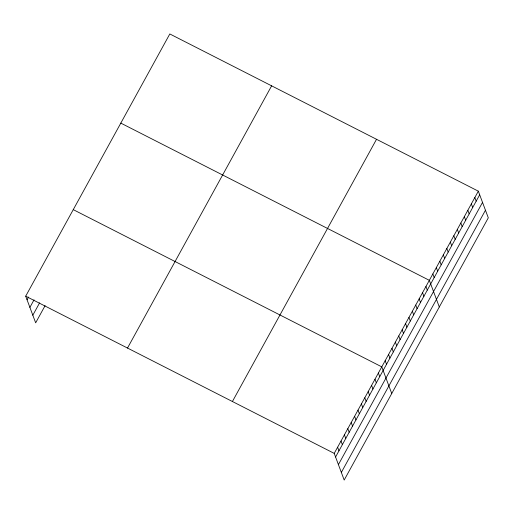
<?xml version="1.0" encoding="UTF-8"?>
<svg xmlns="http://www.w3.org/2000/svg" width="514" height="514" viewBox="0 0 514 514"><rect width="100%" height="100%" fill="white"/><g stroke="black" fill="none" stroke-linecap="round" stroke-linejoin="round"><path stroke-width="0.77" d="M25.7 296.173L169.813 33.956L478.335 191.176L488.3 217.827L344.187 480.044L334.222 453.393L25.7 296.173L35.665 322.824L45.097 305.65M27.049 299.778L28.559 297.034M29.889 307.385L34.046 299.829M32.819 315.217L39.617 302.855M127.511 348.055L271.63 85.838M232.412 401.511L376.524 139.294M334.222 453.393L478.335 191.176M335.571 456.997L479.684 194.787M338.411 464.605L482.53 202.387M341.341 472.437L485.46 210.226M120.816 123.109L429.338 280.329L439.303 306.98M73.258 209.641L381.78 366.861L391.745 393.512M474.833 197.549L476.182 201.154M471.338 203.917L472.687 207.521M467.836 210.284L469.186 213.888M464.335 216.651L465.684 220.255M460.833 223.018L462.182 226.629M457.338 229.385L458.687 232.996M453.836 235.753L455.186 239.363M450.335 242.12L451.684 245.731M446.839 248.493L448.182 252.098M443.338 254.86L444.687 258.465M439.836 261.228L441.185 264.832M436.335 267.595L437.684 271.206M432.839 273.962L434.189 277.573M425.939 286.51L427.288 290.121M422.54 292.691L423.889 296.302M419.148 298.872L420.497 302.483M415.749 305.053L417.098 308.663M412.35 311.233L413.699 314.844M408.958 317.414L410.307 321.025M405.559 323.595L406.908 327.206M402.16 329.776L403.509 333.387M398.761 335.957L400.11 339.568M395.369 342.138L396.718 345.749M391.97 348.319L393.319 351.929M388.571 354.499L389.92 358.11M385.179 360.68L386.528 364.291M378.381 373.042L379.73 376.653M374.982 379.223L376.332 382.834M371.59 385.404L372.939 389.014M368.191 391.584L369.54 395.195M364.792 397.765L366.141 401.376M361.4 403.946L362.749 407.551M358.001 410.127L359.35 413.731M354.602 416.308L355.951 419.912M351.203 422.489L352.553 426.093M347.811 428.67L349.16 432.274M344.412 434.85L345.761 438.455M341.013 441.031L342.363 444.636M337.621 447.212L338.97 450.817"/></g></svg>
